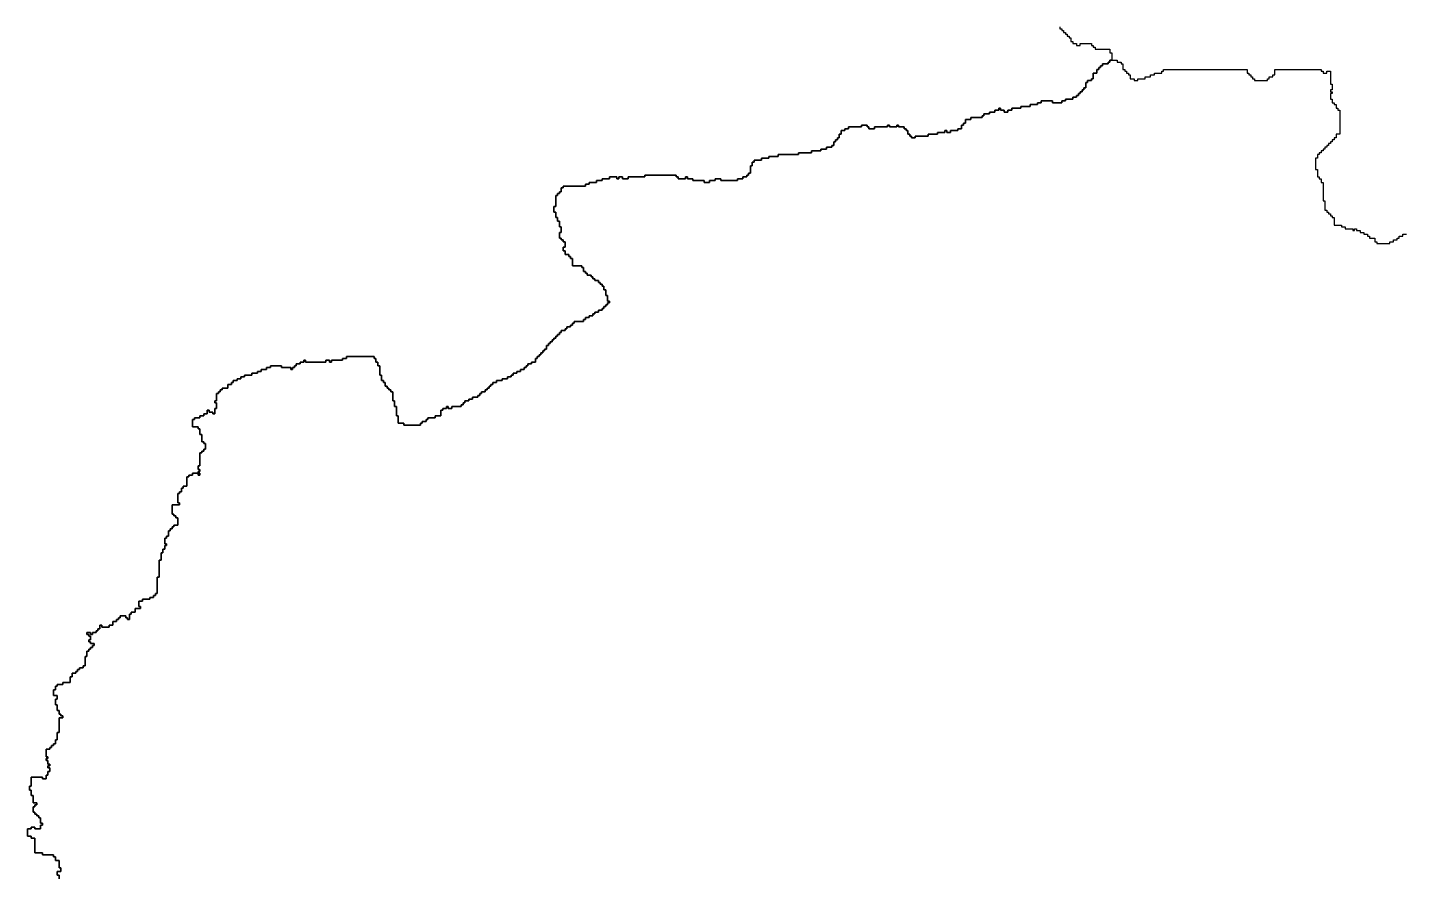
# Model space of a CAD drawing. Header units: inches. Extents: x -98695 to 376223, y 1122520 to 1501782.
# Drawn here: x 188520 to 211470, y 1245284 to 1259437 of the extents above; entities that cross this region are included whole.
import ezdxf

# ---------------------------------------------------------------- set-up
doc = ezdxf.new("R2010")
doc.units = ezdxf.units.IN
doc.header["$MEASUREMENT"] = 0
doc.layers.add('subs1', color=7, linetype='Continuous', true_color=0xc8dcf7)

msp = doc.modelspace()

# ---------------------------------------------------------------- linework, layer by layer
at = {"layer": 'subs1'}
for points in [[(205702, 1259449, 0), (205702, 1259418, 0), (205733, 1259418, 0), (205733, 1259387, 0), (205763, 1259387, 0), (205763, 1259356, 0), (205794, 1259356, 0), (205794, 1259325, 0), (205825, 1259325, 0), (205825, 1259295, 0), (205856, 1259295, 0), (205856, 1259264, 0), (205887, 1259264, 0), (205887, 1259202, 0), (205918, 1259202, 0), (205918, 1259171, 0), (205979, 1259171, 0), (205979, 1259140, 0), (206041, 1259140, 0), (206041, 1259171, 0), (206226, 1259171, 0), (206226, 1259140, 0), (206257, 1259140, 0), (206257, 1259109, 0), (206288, 1259109, 0), (206288, 1259079, 0), (206535, 1259079, 0), (206535, 1259017, 0), (206565, 1259017, 0), (206565, 1258894, 0), (206535, 1258894, 0), (206535, 1258863, 0), (206504, 1258863, 0), (206504, 1258832, 0), (206411, 1258832, 0), (206411, 1258801, 0), (206380, 1258801, 0), (206380, 1258770, 0), (206350, 1258770, 0), (206350, 1258739, 0), (206319, 1258739, 0), (206319, 1258678, 0), (206257, 1258678, 0), (206257, 1258585, 0), (206226, 1258585, 0), (206226, 1258554, 0), (206164, 1258554, 0), (206164, 1258523, 0), (206134, 1258523, 0), (206134, 1258431, 0), (206103, 1258431, 0), (206103, 1258400, 0), (206072, 1258400, 0), (206072, 1258369, 0), (206041, 1258369, 0), (206041, 1258338, 0), (206010, 1258338, 0), (206010, 1258307, 0), (205979, 1258307, 0), (205979, 1258277, 0), (205918, 1258277, 0), (205918, 1258246, 0), (205794, 1258246, 0), (205794, 1258215, 0), (205733, 1258215, 0), (205733, 1258184, 0), (205578, 1258184, 0), (205578, 1258215, 0), (205393, 1258215, 0), (205393, 1258184, 0), (205332, 1258184, 0), (205332, 1258153, 0), (205208, 1258153, 0), (205208, 1258122, 0), (205054, 1258122, 0), (205054, 1258092, 0), (204900, 1258092, 0), (204900, 1258061, 0), (204838, 1258061, 0), (204838, 1258030, 0), (204776, 1258030, 0), (204776, 1258061, 0), (204715, 1258061, 0), (204715, 1258092, 0), (204684, 1258092, 0), (204684, 1258061, 0), (204622, 1258061, 0), (204622, 1258030, 0), (204530, 1258030, 0), (204530, 1257999, 0), (204437, 1257999, 0), (204437, 1257968, 0), (204406, 1257968, 0), (204406, 1257937, 0), (204221, 1257937, 0), (204221, 1257906, 0), (204129, 1257906, 0), (204129, 1257845, 0), (204098, 1257845, 0), (204098, 1257814, 0), (204067, 1257814, 0), (204067, 1257752, 0), (204005, 1257752, 0), (204005, 1257721, 0), (203882, 1257721, 0), (203882, 1257690, 0), (203820, 1257690, 0), (203820, 1257721, 0), (203789, 1257721, 0), (203789, 1257690, 0), (203666, 1257690, 0), (203666, 1257660, 0), (203512, 1257660, 0), (203512, 1257629, 0), (203296, 1257629, 0), (203296, 1257598, 0), (203234, 1257598, 0), (203234, 1257629, 0), (203203, 1257629, 0), (203203, 1257660, 0), (203172, 1257660, 0), (203172, 1257721, 0), (203141, 1257721, 0), (203141, 1257752, 0), (203111, 1257752, 0), (203111, 1257783, 0), (203018, 1257783, 0), (203018, 1257814, 0), (202987, 1257814, 0), (202987, 1257783, 0), (202864, 1257783, 0), (202864, 1257814, 0), (202833, 1257814, 0), (202833, 1257783, 0), (202617, 1257783, 0), (202617, 1257752, 0), (202525, 1257752, 0), (202525, 1257783, 0), (202494, 1257783, 0), (202494, 1257814, 0), (202401, 1257814, 0), (202401, 1257783, 0), (202185, 1257783, 0), (202185, 1257752, 0), (202124, 1257752, 0), (202124, 1257721, 0), (202062, 1257721, 0), (202062, 1257660, 0), (202031, 1257660, 0), (202031, 1257598, 0), (202000, 1257598, 0), (202000, 1257567, 0), (201969, 1257567, 0), (201969, 1257536, 0), (201938, 1257536, 0), (201938, 1257475, 0), (201908, 1257475, 0), (201908, 1257444, 0), (201815, 1257444, 0), (201815, 1257413, 0), (201723, 1257413, 0), (201723, 1257382, 0), (201568, 1257382, 0), (201568, 1257351, 0), (201352, 1257351, 0), (201352, 1257320, 0), (201013, 1257320, 0), (201013, 1257289, 0), (200859, 1257289, 0), (200859, 1257259, 0), (200735, 1257259, 0), (200735, 1257228, 0), (200612, 1257228, 0), (200612, 1257197, 0), (200581, 1257197, 0), (200581, 1257135, 0), (200550, 1257135, 0), (200550, 1257012, 0), (200519, 1257012, 0), (200519, 1256981, 0), (200489, 1256981, 0), (200489, 1256950, 0), (200427, 1256950, 0), (200427, 1256919, 0), (200334, 1256919, 0), (200334, 1256888, 0), (200057, 1256888, 0), (200057, 1256919, 0), (199964, 1256919, 0), (199964, 1256888, 0), (199872, 1256888, 0), (199872, 1256858, 0), (199779, 1256858, 0), (199779, 1256888, 0), (199594, 1256888, 0), (199594, 1256919, 0), (199502, 1256919, 0), (199502, 1256950, 0), (199471, 1256950, 0), (199471, 1256919, 0), (199347, 1256919, 0), (199347, 1256950, 0), (199316, 1256950, 0), (199316, 1256981, 0), (198792, 1256981, 0), (198792, 1256950, 0), (198514, 1256950, 0), (198514, 1256919, 0), (198422, 1256919, 0), (198422, 1256950, 0), (198360, 1256950, 0), (198360, 1256919, 0), (198329, 1256919, 0), (198329, 1256950, 0), (198206, 1256950, 0), (198206, 1256919, 0), (198083, 1256919, 0), (198083, 1256888, 0), (197990, 1256888, 0), (197990, 1256858, 0), (197867, 1256858, 0), (197867, 1256827, 0), (197805, 1256827, 0), (197805, 1256796, 0), (197435, 1256796, 0), (197435, 1256765, 0), (197404, 1256765, 0), (197404, 1256703, 0), (197373, 1256703, 0), (197373, 1256673, 0), (197342, 1256673, 0), (197342, 1256642, 0), (197311, 1256642, 0), (197311, 1256457, 0), (197281, 1256457, 0), (197281, 1256364, 0), (197311, 1256364, 0), (197311, 1256272, 0), (197342, 1256272, 0), (197342, 1256210, 0), (197373, 1256210, 0), (197373, 1256117, 0), (197404, 1256117, 0), (197404, 1256025, 0), (197373, 1256025, 0), (197373, 1255932, 0), (197404, 1255932, 0), (197404, 1255901, 0), (197435, 1255901, 0), (197435, 1255871, 0), (197466, 1255871, 0), (197466, 1255778, 0), (197435, 1255778, 0), (197435, 1255716, 0), (197466, 1255716, 0), (197466, 1255655, 0), (197527, 1255655, 0), (197527, 1255624, 0), (197558, 1255624, 0), (197558, 1255593, 0), (197589, 1255593, 0), (197589, 1255470, 0), (197743, 1255470, 0), (197743, 1255439, 0), (197774, 1255439, 0), (197774, 1255377, 0), (197805, 1255377, 0), (197805, 1255346, 0), (197836, 1255346, 0), (197836, 1255315, 0), (197898, 1255315, 0), (197898, 1255284, 0), (197928, 1255284, 0), (197928, 1255254, 0), (197959, 1255254, 0), (197959, 1255223, 0), (198021, 1255223, 0), (198021, 1255192, 0), (198052, 1255192, 0), (198052, 1255161, 0), (198083, 1255161, 0), (198083, 1255130, 0), (198113, 1255130, 0), (198113, 1255069, 0), (198144, 1255069, 0), (198144, 1254976, 0), (198175, 1254976, 0), (198175, 1254883, 0), (198206, 1254883, 0), (198206, 1254853, 0), (198175, 1254853, 0), (198175, 1254822, 0), (198144, 1254822, 0), (198144, 1254791, 0), (198113, 1254791, 0), (198113, 1254760, 0), (198083, 1254760, 0), (198083, 1254729, 0), (198021, 1254729, 0), (198021, 1254698, 0), (197959, 1254698, 0), (197959, 1254668, 0), (197928, 1254668, 0), (197928, 1254637, 0), (197867, 1254637, 0), (197867, 1254606, 0), (197805, 1254606, 0), (197805, 1254575, 0), (197774, 1254575, 0), (197774, 1254544, 0), (197620, 1254544, 0), (197620, 1254513, 0), (197589, 1254513, 0), (197589, 1254482, 0), (197558, 1254482, 0), (197558, 1254452, 0), (197497, 1254452, 0), (197497, 1254421, 0), (197466, 1254421, 0), (197466, 1254390, 0), (197404, 1254390, 0), (197404, 1254359, 0), (197373, 1254359, 0), (197373, 1254328, 0), (197342, 1254328, 0), (197342, 1254297, 0), (197311, 1254297, 0), (197311, 1254266, 0), (197281, 1254266, 0), (197281, 1254236, 0), (197250, 1254236, 0), (197250, 1254205, 0), (197219, 1254205, 0), (197219, 1254174, 0), (197188, 1254174, 0), (197188, 1254143, 0), (197157, 1254143, 0), (197157, 1254081, 0), (197126, 1254081, 0), (197126, 1254051, 0), (197095, 1254051, 0), (197095, 1254020, 0), (197065, 1254020, 0), (197065, 1253989, 0), (197034, 1253989, 0), (197034, 1253958, 0), (197003, 1253958, 0), (197003, 1253927, 0), (196972, 1253927, 0), (196972, 1253865, 0), (196910, 1253865, 0), (196910, 1253835, 0), (196849, 1253835, 0), (196849, 1253804, 0), (196818, 1253804, 0), (196818, 1253773, 0), (196787, 1253773, 0), (196787, 1253742, 0), (196725, 1253742, 0), (196725, 1253711, 0), (196664, 1253711, 0), (196664, 1253680, 0), (196602, 1253680, 0), (196602, 1253650, 0), (196571, 1253650, 0), (196571, 1253619, 0), (196509, 1253619, 0), (196509, 1253588, 0), (196417, 1253588, 0), (196417, 1253557, 0), (196324, 1253557, 0), (196324, 1253526, 0), (196263, 1253526, 0), (196263, 1253495, 0), (196232, 1253495, 0), (196232, 1253464, 0), (196201, 1253464, 0), (196201, 1253434, 0), (196170, 1253434, 0), (196170, 1253403, 0), (196139, 1253403, 0), (196139, 1253372, 0), (196078, 1253372, 0), (196078, 1253341, 0), (196047, 1253341, 0), (196047, 1253310, 0), (196016, 1253310, 0), (196016, 1253279, 0), (195923, 1253279, 0), (195923, 1253249, 0), (195862, 1253249, 0), (195862, 1253218, 0), (195800, 1253218, 0), (195800, 1253187, 0), (195769, 1253187, 0), (195769, 1253156, 0), (195738, 1253156, 0), (195738, 1253125, 0), (195584, 1253125, 0), (195584, 1253094, 0), (195522, 1253094, 0), (195522, 1253125, 0), (195491, 1253125, 0), (195491, 1253094, 0), (195430, 1253094, 0), (195430, 1253063, 0), (195399, 1253063, 0), (195399, 1252971, 0), (195306, 1252971, 0), (195306, 1252940, 0), (195183, 1252940, 0), (195183, 1252909, 0), (195152, 1252909, 0), (195152, 1252878, 0), (195090, 1252878, 0), (195090, 1252848, 0), (195060, 1252848, 0), (195060, 1252817, 0), (194782, 1252817, 0), (194782, 1252848, 0), (194689, 1252848, 0), (194689, 1252971, 0), (194659, 1252971, 0), (194659, 1253125, 0), (194628, 1253125, 0), (194628, 1253218, 0), (194597, 1253218, 0), (194597, 1253372, 0), (194566, 1253372, 0), (194566, 1253403, 0), (194535, 1253403, 0), (194535, 1253434, 0), (194504, 1253434, 0), (194504, 1253464, 0), (194474, 1253464, 0), (194474, 1253526, 0), (194443, 1253526, 0), (194443, 1253557, 0), (194412, 1253557, 0), (194412, 1253650, 0), (194381, 1253650, 0), (194381, 1253804, 0), (194350, 1253804, 0), (194350, 1253865, 0), (194319, 1253865, 0), (194319, 1253927, 0), (194288, 1253927, 0), (194288, 1253958, 0), (193826, 1253958, 0), (193826, 1253927, 0), (193764, 1253927, 0), (193764, 1253896, 0), (193579, 1253896, 0), (193579, 1253865, 0), (193548, 1253865, 0), (193548, 1253896, 0), (193486, 1253896, 0), (193486, 1253865, 0), (193147, 1253865, 0), (193147, 1253896, 0), (193116, 1253896, 0), (193116, 1253865, 0), (193055, 1253865, 0), (193055, 1253835, 0), (192993, 1253835, 0), (192993, 1253804, 0), (192962, 1253804, 0), (192962, 1253773, 0), (192931, 1253773, 0), (192931, 1253742, 0), (192900, 1253742, 0), (192900, 1253773, 0), (192746, 1253773, 0), (192746, 1253804, 0), (192561, 1253804, 0), (192561, 1253773, 0), (192499, 1253773, 0), (192499, 1253742, 0), (192407, 1253742, 0), (192407, 1253711, 0), (192345, 1253711, 0), (192345, 1253680, 0), (192253, 1253680, 0), (192253, 1253650, 0), (192129, 1253650, 0), (192129, 1253619, 0), (192067, 1253619, 0), (192067, 1253588, 0), (192006, 1253588, 0), (192006, 1253557, 0), (191944, 1253557, 0), (191944, 1253526, 0), (191913, 1253526, 0), (191913, 1253495, 0), (191852, 1253495, 0), (191852, 1253434, 0), (191759, 1253434, 0), (191759, 1253403, 0), (191728, 1253403, 0), (191728, 1253372, 0), (191697, 1253372, 0), (191697, 1253341, 0), (191666, 1253341, 0), (191666, 1253218, 0), (191636, 1253218, 0), (191636, 1253187, 0), (191666, 1253187, 0), (191666, 1253094, 0), (191636, 1253094, 0), (191636, 1253002, 0), (191605, 1253002, 0), (191605, 1253033, 0), (191543, 1253033, 0), (191543, 1253063, 0), (191512, 1253063, 0), (191512, 1253002, 0), (191451, 1253002, 0), (191451, 1252971, 0), (191389, 1252971, 0), (191389, 1252940, 0), (191296, 1252940, 0), (191296, 1252909, 0), (191265, 1252909, 0), (191265, 1252786, 0), (191358, 1252786, 0), (191358, 1252755, 0), (191389, 1252755, 0), (191389, 1252662, 0), (191420, 1252662, 0), (191420, 1252539, 0), (191451, 1252539, 0), (191451, 1252508, 0), (191481, 1252508, 0), (191481, 1252416, 0), (191451, 1252416, 0), (191451, 1252385, 0), (191420, 1252385, 0), (191420, 1252354, 0), (191389, 1252354, 0), (191389, 1252138, 0), (191358, 1252138, 0), (191358, 1252076, 0), (191389, 1252076, 0), (191389, 1252046, 0), (191358, 1252046, 0), (191358, 1252015, 0), (191265, 1252015, 0), (191265, 1251984, 0), (191204, 1251984, 0), (191204, 1251953, 0), (191173, 1251953, 0), (191173, 1251799, 0), (191111, 1251799, 0), (191111, 1251768, 0), (191080, 1251768, 0), (191080, 1251706, 0), (191050, 1251706, 0), (191050, 1251675, 0), (191019, 1251675, 0), (191019, 1251521, 0), (191050, 1251521, 0), (191050, 1251490, 0), (190926, 1251490, 0), (190926, 1251336, 0), (190957, 1251336, 0), (190957, 1251305, 0), (190988, 1251305, 0), (190988, 1251274, 0), (191019, 1251274, 0), (191019, 1251151, 0), (190957, 1251151, 0), (190957, 1251120, 0), (190926, 1251120, 0), (190926, 1251089, 0), (190895, 1251089, 0), (190895, 1251058, 0), (190864, 1251058, 0), (190864, 1250966, 0), (190834, 1250966, 0), (190834, 1250935, 0), (190803, 1250935, 0), (190803, 1250842, 0), (190834, 1250842, 0), (190834, 1250812, 0), (190803, 1250812, 0), (190803, 1250750, 0), (190772, 1250750, 0), (190772, 1250688, 0), (190741, 1250688, 0), (190741, 1250565, 0), (190710, 1250565, 0), (190710, 1250287, 0), (190679, 1250287, 0), (190679, 1250010, 0), (190649, 1250010, 0), (190649, 1249979, 0), (190618, 1249979, 0), (190618, 1249948, 0), (190556, 1249948, 0), (190556, 1249917, 0), (190433, 1249917, 0), (190433, 1249886, 0), (190371, 1249886, 0), (190371, 1249794, 0), (190402, 1249794, 0), (190402, 1249763, 0), (190309, 1249763, 0), (190309, 1249701, 0), (190247, 1249701, 0), (190247, 1249670, 0), (190217, 1249670, 0), (190217, 1249578, 0), (190186, 1249578, 0), (190186, 1249609, 0), (190155, 1249609, 0), (190155, 1249639, 0), (190062, 1249639, 0), (190062, 1249609, 0), (190032, 1249609, 0), (190032, 1249578, 0), (190001, 1249578, 0), (190001, 1249547, 0), (189939, 1249547, 0), (189939, 1249485, 0), (189877, 1249485, 0), (189877, 1249454, 0), (189754, 1249454, 0), (189754, 1249485, 0), (189723, 1249485, 0), (189723, 1249424, 0), (189692, 1249424, 0), (189692, 1249393, 0), (189661, 1249393, 0), (189661, 1249362, 0), (189600, 1249362, 0), (189600, 1249331, 0), (189569, 1249331, 0), (189569, 1249362, 0), (189507, 1249362, 0), (189507, 1249331, 0), (189538, 1249331, 0), (189538, 1249300, 0), (189569, 1249300, 0), (189569, 1249238, 0), (189538, 1249238, 0), (189538, 1249208, 0), (189569, 1249208, 0), (189569, 1249177, 0), (189631, 1249177, 0), (189631, 1249146, 0), (189600, 1249146, 0), (189600, 1249115, 0), (189569, 1249115, 0), (189569, 1249084, 0), (189538, 1249084, 0), (189538, 1249053, 0), (189507, 1249053, 0), (189507, 1248961, 0), (189476, 1248961, 0), (189476, 1248807, 0), (189445, 1248807, 0), (189445, 1248776, 0), (189384, 1248776, 0), (189384, 1248745, 0), (189353, 1248745, 0), (189353, 1248714, 0), (189322, 1248714, 0), (189322, 1248683, 0), (189260, 1248683, 0), (189260, 1248622, 0), (189230, 1248622, 0), (189230, 1248529, 0), (189106, 1248529, 0), (189106, 1248498, 0), (189014, 1248498, 0), (189014, 1248467, 0), (188983, 1248467, 0), (188983, 1248406, 0), (188952, 1248406, 0), (188952, 1248313, 0), (189014, 1248313, 0), (189014, 1248251, 0), (188983, 1248251, 0), (188983, 1248159, 0), (189014, 1248159, 0), (189014, 1248066, 0), (189044, 1248066, 0), (189044, 1248005, 0), (189075, 1248005, 0), (189075, 1247974, 0), (189106, 1247974, 0), (189106, 1247943, 0), (189044, 1247943, 0), (189044, 1247696, 0), (189014, 1247696, 0), (189014, 1247573, 0), (188983, 1247573, 0), (188983, 1247511, 0), (188952, 1247511, 0), (188952, 1247480, 0), (188921, 1247480, 0), (188921, 1247449, 0), (188890, 1247449, 0), (188890, 1247419, 0), (188829, 1247419, 0), (188829, 1247295, 0), (188859, 1247295, 0), (188859, 1247264, 0), (188829, 1247264, 0), (188829, 1247233, 0), (188859, 1247233, 0), (188859, 1247172, 0), (188890, 1247172, 0), (188890, 1247141, 0), (188859, 1247141, 0), (188859, 1247110, 0), (188890, 1247110, 0), (188890, 1247048, 0), (188859, 1247048, 0), (188859, 1246987, 0), (188829, 1246987, 0), (188829, 1246925, 0), (188767, 1246925, 0), (188767, 1246956, 0), (188582, 1246956, 0), (188582, 1246802, 0), (188551, 1246802, 0), (188551, 1246740, 0), (188582, 1246740, 0), (188582, 1246647, 0), (188613, 1246647, 0), (188613, 1246524, 0), (188674, 1246524, 0), (188674, 1246493, 0), (188643, 1246493, 0), (188643, 1246462, 0), (188613, 1246462, 0), (188613, 1246370, 0), (188643, 1246370, 0), (188643, 1246339, 0), (188674, 1246339, 0), (188674, 1246308, 0), (188705, 1246308, 0), (188705, 1246277, 0), (188736, 1246277, 0), (188736, 1246185, 0), (188767, 1246185, 0), (188767, 1246154, 0), (188736, 1246154, 0), (188736, 1246092, 0), (188643, 1246092, 0), (188643, 1246123, 0), (188582, 1246123, 0), (188582, 1246092, 0), (188520, 1246092, 0), (188520, 1245969, 0), (188582, 1245969, 0), (188582, 1245938, 0), (188643, 1245938, 0), (188643, 1245691, 0), (188767, 1245691, 0), (188767, 1245660, 0), (188952, 1245660, 0), (188952, 1245629, 0), (188983, 1245629, 0), (188983, 1245568, 0), (189044, 1245568, 0), (189044, 1245444, 0), (189075, 1245444, 0), (189075, 1245383, 0), (189014, 1245383, 0), (189014, 1245321, 0), (189044, 1245321, 0), (189044, 1245259, 0)], [(189044, 1245259, 0), (189044, 1245321, 0), (189014, 1245321, 0), (189014, 1245383, 0), (189075, 1245383, 0), (189075, 1245444, 0), (189044, 1245444, 0), (189044, 1245568, 0), (188983, 1245568, 0), (188983, 1245629, 0), (188952, 1245629, 0), (188952, 1245660, 0), (188767, 1245660, 0), (188767, 1245691, 0), (188643, 1245691, 0), (188643, 1245938, 0), (188582, 1245938, 0), (188582, 1245969, 0), (188520, 1245969, 0), (188520, 1246092, 0), (188582, 1246092, 0), (188582, 1246123, 0), (188643, 1246123, 0), (188643, 1246092, 0), (188736, 1246092, 0), (188736, 1246154, 0), (188767, 1246154, 0), (188767, 1246185, 0), (188736, 1246185, 0), (188736, 1246277, 0), (188705, 1246277, 0), (188705, 1246308, 0), (188674, 1246308, 0), (188674, 1246339, 0), (188643, 1246339, 0), (188643, 1246370, 0), (188613, 1246370, 0), (188613, 1246462, 0), (188643, 1246462, 0), (188643, 1246493, 0), (188674, 1246493, 0), (188674, 1246524, 0), (188613, 1246524, 0), (188613, 1246647, 0), (188582, 1246647, 0), (188582, 1246740, 0), (188551, 1246740, 0), (188551, 1246802, 0), (188582, 1246802, 0), (188582, 1246956, 0), (188767, 1246956, 0), (188767, 1246925, 0), (188829, 1246925, 0), (188829, 1246987, 0), (188859, 1246987, 0), (188859, 1247048, 0), (188890, 1247048, 0), (188890, 1247110, 0), (188859, 1247110, 0), (188859, 1247141, 0), (188890, 1247141, 0), (188890, 1247172, 0), (188859, 1247172, 0), (188859, 1247233, 0), (188829, 1247233, 0), (188829, 1247264, 0), (188859, 1247264, 0), (188859, 1247295, 0), (188829, 1247295, 0), (188829, 1247419, 0), (188890, 1247419, 0), (188890, 1247449, 0), (188921, 1247449, 0), (188921, 1247480, 0), (188952, 1247480, 0), (188952, 1247511, 0), (188983, 1247511, 0), (188983, 1247573, 0), (189014, 1247573, 0), (189014, 1247696, 0), (189044, 1247696, 0), (189044, 1247943, 0), (189106, 1247943, 0), (189106, 1247974, 0), (189075, 1247974, 0), (189075, 1248005, 0), (189044, 1248005, 0), (189044, 1248066, 0), (189014, 1248066, 0), (189014, 1248159, 0), (188983, 1248159, 0), (188983, 1248251, 0), (189014, 1248251, 0), (189014, 1248313, 0), (188952, 1248313, 0), (188952, 1248406, 0), (188983, 1248406, 0), (188983, 1248467, 0), (189014, 1248467, 0), (189014, 1248498, 0), (189106, 1248498, 0), (189106, 1248529, 0), (189230, 1248529, 0), (189230, 1248622, 0), (189260, 1248622, 0), (189260, 1248683, 0), (189322, 1248683, 0), (189322, 1248714, 0), (189353, 1248714, 0), (189353, 1248745, 0), (189384, 1248745, 0), (189384, 1248776, 0), (189445, 1248776, 0), (189445, 1248807, 0), (189476, 1248807, 0), (189476, 1248961, 0), (189507, 1248961, 0), (189507, 1249053, 0), (189538, 1249053, 0), (189538, 1249084, 0), (189569, 1249084, 0), (189569, 1249115, 0), (189600, 1249115, 0), (189600, 1249146, 0), (189631, 1249146, 0), (189631, 1249177, 0), (189569, 1249177, 0), (189569, 1249208, 0), (189538, 1249208, 0), (189538, 1249238, 0), (189569, 1249238, 0), (189569, 1249300, 0), (189538, 1249300, 0), (189538, 1249331, 0), (189507, 1249331, 0), (189507, 1249362, 0), (189569, 1249362, 0), (189569, 1249331, 0), (189600, 1249331, 0), (189600, 1249362, 0), (189661, 1249362, 0), (189661, 1249393, 0), (189692, 1249393, 0), (189692, 1249424, 0), (189723, 1249424, 0), (189723, 1249485, 0), (189754, 1249485, 0), (189754, 1249454, 0), (189877, 1249454, 0), (189877, 1249485, 0), (189939, 1249485, 0), (189939, 1249547, 0), (190001, 1249547, 0), (190001, 1249578, 0), (190032, 1249578, 0), (190032, 1249609, 0), (190062, 1249609, 0), (190062, 1249639, 0), (190155, 1249639, 0), (190155, 1249609, 0), (190186, 1249609, 0), (190186, 1249578, 0), (190217, 1249578, 0), (190217, 1249670, 0), (190247, 1249670, 0), (190247, 1249701, 0), (190309, 1249701, 0), (190309, 1249763, 0), (190402, 1249763, 0), (190402, 1249794, 0), (190371, 1249794, 0), (190371, 1249886, 0), (190433, 1249886, 0), (190433, 1249917, 0), (190556, 1249917, 0), (190556, 1249948, 0), (190618, 1249948, 0), (190618, 1249979, 0), (190649, 1249979, 0), (190649, 1250010, 0), (190679, 1250010, 0), (190679, 1250287, 0), (190710, 1250287, 0), (190710, 1250565, 0), (190741, 1250565, 0), (190741, 1250688, 0), (190772, 1250688, 0), (190772, 1250750, 0), (190803, 1250750, 0), (190803, 1250812, 0), (190834, 1250812, 0), (190834, 1250842, 0), (190803, 1250842, 0), (190803, 1250935, 0), (190834, 1250935, 0), (190834, 1250966, 0), (190864, 1250966, 0), (190864, 1251058, 0), (190895, 1251058, 0), (190895, 1251089, 0), (190926, 1251089, 0), (190926, 1251120, 0), (190957, 1251120, 0), (190957, 1251151, 0), (191019, 1251151, 0), (191019, 1251274, 0), (190988, 1251274, 0), (190988, 1251305, 0), (190957, 1251305, 0), (190957, 1251336, 0), (190926, 1251336, 0), (190926, 1251490, 0), (191050, 1251490, 0), (191050, 1251521, 0), (191019, 1251521, 0), (191019, 1251675, 0), (191050, 1251675, 0), (191050, 1251706, 0), (191080, 1251706, 0), (191080, 1251768, 0), (191111, 1251768, 0), (191111, 1251799, 0), (191173, 1251799, 0), (191173, 1251953, 0), (191204, 1251953, 0), (191204, 1251984, 0), (191265, 1251984, 0), (191265, 1252015, 0), (191358, 1252015, 0), (191358, 1251984, 0), (191389, 1251984, 0), (191389, 1252015, 0), (191358, 1252015, 0), (191358, 1252046, 0), (191389, 1252046, 0), (191389, 1252076, 0), (191358, 1252076, 0), (191358, 1252138, 0), (191389, 1252138, 0), (191389, 1252354, 0), (191420, 1252354, 0), (191420, 1252385, 0), (191451, 1252385, 0), (191451, 1252416, 0), (191481, 1252416, 0), (191481, 1252508, 0), (191451, 1252508, 0), (191451, 1252539, 0), (191420, 1252539, 0), (191420, 1252662, 0), (191389, 1252662, 0), (191389, 1252755, 0), (191358, 1252755, 0), (191358, 1252786, 0), (191265, 1252786, 0), (191265, 1252909, 0), (191296, 1252909, 0), (191296, 1252940, 0), (191389, 1252940, 0), (191389, 1252971, 0), (191451, 1252971, 0), (191451, 1253002, 0), (191512, 1253002, 0), (191512, 1253063, 0), (191543, 1253063, 0), (191543, 1253033, 0), (191605, 1253033, 0), (191605, 1253002, 0), (191636, 1253002, 0), (191636, 1253094, 0), (191666, 1253094, 0), (191666, 1253187, 0), (191636, 1253187, 0), (191636, 1253218, 0), (191666, 1253218, 0), (191666, 1253341, 0), (191697, 1253341, 0), (191697, 1253372, 0), (191728, 1253372, 0), (191728, 1253403, 0), (191759, 1253403, 0), (191759, 1253434, 0), (191852, 1253434, 0), (191852, 1253495, 0), (191913, 1253495, 0), (191913, 1253526, 0), (191944, 1253526, 0), (191944, 1253557, 0), (192006, 1253557, 0), (192006, 1253588, 0), (192067, 1253588, 0), (192067, 1253619, 0), (192129, 1253619, 0), (192129, 1253650, 0), (192253, 1253650, 0), (192253, 1253680, 0), (192345, 1253680, 0), (192345, 1253711, 0), (192407, 1253711, 0), (192407, 1253742, 0), (192499, 1253742, 0), (192499, 1253773, 0), (192561, 1253773, 0), (192561, 1253804, 0), (192746, 1253804, 0), (192746, 1253773, 0), (192900, 1253773, 0), (192900, 1253742, 0), (192931, 1253742, 0), (192931, 1253773, 0), (192962, 1253773, 0), (192962, 1253804, 0), (192993, 1253804, 0), (192993, 1253835, 0), (193055, 1253835, 0), (193055, 1253865, 0), (193116, 1253865, 0), (193116, 1253896, 0), (193147, 1253896, 0), (193147, 1253865, 0), (193486, 1253865, 0), (193486, 1253896, 0), (193548, 1253896, 0), (193548, 1253865, 0), (193579, 1253865, 0), (193579, 1253896, 0), (193764, 1253896, 0), (193764, 1253927, 0), (193826, 1253927, 0), (193826, 1253958, 0), (194288, 1253958, 0), (194288, 1253927, 0), (194319, 1253927, 0), (194319, 1253865, 0), (194350, 1253865, 0), (194350, 1253804, 0), (194381, 1253804, 0), (194381, 1253650, 0), (194412, 1253650, 0), (194412, 1253557, 0), (194443, 1253557, 0), (194443, 1253526, 0), (194474, 1253526, 0), (194474, 1253464, 0), (194504, 1253464, 0), (194504, 1253434, 0), (194535, 1253434, 0), (194535, 1253403, 0), (194566, 1253403, 0), (194566, 1253372, 0), (194597, 1253372, 0), (194597, 1253218, 0), (194628, 1253218, 0), (194628, 1253125, 0), (194659, 1253125, 0), (194659, 1252971, 0), (194689, 1252971, 0), (194689, 1252848, 0), (194782, 1252848, 0), (194782, 1252817, 0), (195060, 1252817, 0), (195060, 1252848, 0), (195090, 1252848, 0), (195090, 1252878, 0), (195152, 1252878, 0), (195152, 1252909, 0), (195183, 1252909, 0), (195183, 1252940, 0), (195306, 1252940, 0), (195306, 1252971, 0), (195399, 1252971, 0), (195399, 1253063, 0), (195430, 1253063, 0), (195430, 1253094, 0), (195491, 1253094, 0), (195491, 1253125, 0), (195522, 1253125, 0), (195522, 1253094, 0), (195584, 1253094, 0), (195584, 1253125, 0), (195738, 1253125, 0), (195738, 1253156, 0), (195769, 1253156, 0), (195769, 1253187, 0), (195800, 1253187, 0), (195800, 1253218, 0), (195862, 1253218, 0), (195862, 1253249, 0), (195923, 1253249, 0), (195923, 1253279, 0), (196016, 1253279, 0), (196016, 1253310, 0), (196047, 1253310, 0), (196047, 1253341, 0), (196078, 1253341, 0), (196078, 1253372, 0), (196139, 1253372, 0), (196139, 1253403, 0), (196170, 1253403, 0), (196170, 1253434, 0), (196201, 1253434, 0), (196201, 1253464, 0), (196232, 1253464, 0), (196232, 1253495, 0), (196263, 1253495, 0), (196263, 1253526, 0), (196324, 1253526, 0), (196324, 1253557, 0), (196417, 1253557, 0), (196417, 1253588, 0), (196509, 1253588, 0), (196509, 1253619, 0), (196571, 1253619, 0), (196571, 1253650, 0), (196602, 1253650, 0), (196602, 1253680, 0), (196664, 1253680, 0), (196664, 1253711, 0), (196725, 1253711, 0), (196725, 1253742, 0), (196787, 1253742, 0), (196787, 1253773, 0), (196818, 1253773, 0), (196818, 1253804, 0), (196849, 1253804, 0), (196849, 1253835, 0), (196910, 1253835, 0), (196910, 1253865, 0), (196972, 1253865, 0), (196972, 1253927, 0), (197003, 1253927, 0), (197003, 1253958, 0), (197034, 1253958, 0), (197034, 1253989, 0), (197065, 1253989, 0), (197065, 1254020, 0), (197095, 1254020, 0), (197095, 1254051, 0), (197126, 1254051, 0), (197126, 1254081, 0), (197157, 1254081, 0), (197157, 1254143, 0), (197188, 1254143, 0), (197188, 1254174, 0), (197219, 1254174, 0), (197219, 1254205, 0), (197250, 1254205, 0), (197250, 1254236, 0), (197281, 1254236, 0), (197281, 1254266, 0), (197311, 1254266, 0), (197311, 1254297, 0), (197342, 1254297, 0), (197342, 1254328, 0), (197373, 1254328, 0), (197373, 1254359, 0), (197404, 1254359, 0), (197404, 1254390, 0), (197466, 1254390, 0), (197466, 1254421, 0), (197497, 1254421, 0), (197497, 1254452, 0), (197558, 1254452, 0), (197558, 1254482, 0), (197589, 1254482, 0), (197589, 1254513, 0), (197620, 1254513, 0), (197620, 1254544, 0), (197774, 1254544, 0), (197774, 1254575, 0), (197805, 1254575, 0), (197805, 1254606, 0), (197867, 1254606, 0), (197867, 1254637, 0), (197928, 1254637, 0), (197928, 1254668, 0), (197959, 1254668, 0), (197959, 1254698, 0), (198021, 1254698, 0), (198021, 1254729, 0), (198083, 1254729, 0), (198083, 1254760, 0), (198113, 1254760, 0), (198113, 1254791, 0), (198144, 1254791, 0), (198144, 1254822, 0), (198175, 1254822, 0), (198175, 1254853, 0), (198206, 1254853, 0), (198206, 1254883, 0), (198175, 1254883, 0), (198175, 1254976, 0), (198144, 1254976, 0), (198144, 1255069, 0), (198113, 1255069, 0), (198113, 1255130, 0), (198083, 1255130, 0), (198083, 1255161, 0), (198052, 1255161, 0), (198052, 1255192, 0), (198021, 1255192, 0), (198021, 1255223, 0), (197959, 1255223, 0), (197959, 1255254, 0), (197928, 1255254, 0), (197928, 1255284, 0), (197898, 1255284, 0), (197898, 1255315, 0), (197836, 1255315, 0), (197836, 1255346, 0), (197805, 1255346, 0), (197805, 1255377, 0), (197774, 1255377, 0), (197774, 1255439, 0), (197743, 1255439, 0), (197743, 1255470, 0), (197589, 1255470, 0), (197589, 1255593, 0), (197558, 1255593, 0), (197558, 1255624, 0), (197527, 1255624, 0), (197527, 1255655, 0), (197466, 1255655, 0), (197466, 1255716, 0), (197435, 1255716, 0), (197435, 1255778, 0), (197466, 1255778, 0), (197466, 1255871, 0), (197435, 1255871, 0), (197435, 1255901, 0), (197404, 1255901, 0), (197404, 1255932, 0), (197373, 1255932, 0), (197373, 1256025, 0), (197404, 1256025, 0), (197404, 1256117, 0), (197373, 1256117, 0), (197373, 1256210, 0), (197342, 1256210, 0), (197342, 1256272, 0), (197311, 1256272, 0), (197311, 1256364, 0), (197281, 1256364, 0), (197281, 1256457, 0), (197311, 1256457, 0), (197311, 1256642, 0), (197342, 1256642, 0), (197342, 1256673, 0), (197373, 1256673, 0), (197373, 1256703, 0), (197404, 1256703, 0), (197404, 1256765, 0), (197435, 1256765, 0), (197435, 1256796, 0), (197805, 1256796, 0), (197805, 1256827, 0), (197867, 1256827, 0), (197867, 1256858, 0), (197990, 1256858, 0), (197990, 1256888, 0), (198083, 1256888, 0), (198083, 1256919, 0), (198206, 1256919, 0), (198206, 1256950, 0), (198329, 1256950, 0), (198329, 1256919, 0), (198360, 1256919, 0), (198360, 1256950, 0), (198422, 1256950, 0), (198422, 1256919, 0), (198514, 1256919, 0), (198514, 1256950, 0), (198792, 1256950, 0), (198792, 1256981, 0), (199316, 1256981, 0), (199316, 1256950, 0), (199347, 1256950, 0), (199347, 1256919, 0), (199471, 1256919, 0), (199471, 1256950, 0), (199502, 1256950, 0), (199502, 1256919, 0), (199594, 1256919, 0), (199594, 1256888, 0), (199779, 1256888, 0), (199779, 1256858, 0), (199872, 1256858, 0), (199872, 1256888, 0), (199964, 1256888, 0), (199964, 1256919, 0), (200057, 1256919, 0), (200057, 1256888, 0), (200334, 1256888, 0), (200334, 1256919, 0), (200427, 1256919, 0), (200427, 1256950, 0), (200489, 1256950, 0), (200489, 1256981, 0), (200519, 1256981, 0), (200519, 1257012, 0), (200550, 1257012, 0), (200550, 1257135, 0), (200581, 1257135, 0), (200581, 1257197, 0), (200612, 1257197, 0), (200612, 1257228, 0), (200735, 1257228, 0), (200735, 1257259, 0), (200859, 1257259, 0), (200859, 1257289, 0), (201013, 1257289, 0), (201013, 1257320, 0), (201352, 1257320, 0), (201352, 1257351, 0), (201568, 1257351, 0), (201568, 1257382, 0), (201723, 1257382, 0), (201723, 1257413, 0), (201815, 1257413, 0), (201815, 1257444, 0), (201908, 1257444, 0), (201908, 1257475, 0), (201938, 1257475, 0), (201938, 1257536, 0), (201969, 1257536, 0), (201969, 1257567, 0), (202000, 1257567, 0), (202000, 1257598, 0), (202031, 1257598, 0), (202031, 1257660, 0), (202062, 1257660, 0), (202062, 1257721, 0), (202124, 1257721, 0), (202124, 1257752, 0), (202185, 1257752, 0), (202185, 1257783, 0), (202401, 1257783, 0), (202401, 1257814, 0), (202494, 1257814, 0), (202494, 1257783, 0), (202525, 1257783, 0), (202525, 1257752, 0), (202617, 1257752, 0), (202617, 1257783, 0), (202833, 1257783, 0), (202833, 1257814, 0), (202864, 1257814, 0), (202864, 1257783, 0), (202987, 1257783, 0), (202987, 1257814, 0), (203018, 1257814, 0), (203018, 1257783, 0), (203111, 1257783, 0), (203111, 1257752, 0), (203141, 1257752, 0), (203141, 1257721, 0), (203172, 1257721, 0), (203172, 1257660, 0), (203203, 1257660, 0), (203203, 1257629, 0), (203234, 1257629, 0), (203234, 1257598, 0), (203296, 1257598, 0), (203296, 1257629, 0), (203512, 1257629, 0), (203512, 1257660, 0), (203666, 1257660, 0), (203666, 1257690, 0), (203789, 1257690, 0), (203789, 1257721, 0), (203820, 1257721, 0), (203820, 1257690, 0), (203882, 1257690, 0), (203882, 1257721, 0), (204005, 1257721, 0), (204005, 1257752, 0), (204067, 1257752, 0), (204067, 1257814, 0), (204098, 1257814, 0), (204098, 1257845, 0), (204129, 1257845, 0), (204129, 1257906, 0), (204221, 1257906, 0), (204221, 1257937, 0), (204406, 1257937, 0), (204406, 1257968, 0), (204437, 1257968, 0), (204437, 1257999, 0), (204530, 1257999, 0), (204530, 1258030, 0), (204622, 1258030, 0), (204622, 1258061, 0), (204684, 1258061, 0), (204684, 1258092, 0), (204715, 1258092, 0), (204715, 1258061, 0), (204776, 1258061, 0), (204776, 1258030, 0), (204838, 1258030, 0), (204838, 1258061, 0), (204900, 1258061, 0), (204900, 1258092, 0), (205054, 1258092, 0), (205054, 1258122, 0), (205208, 1258122, 0), (205208, 1258153, 0), (205332, 1258153, 0), (205332, 1258184, 0), (205393, 1258184, 0), (205393, 1258215, 0), (205578, 1258215, 0), (205578, 1258184, 0), (205733, 1258184, 0), (205733, 1258215, 0), (205794, 1258215, 0), (205794, 1258246, 0), (205918, 1258246, 0), (205918, 1258277, 0), (205979, 1258277, 0), (205979, 1258307, 0), (206010, 1258307, 0), (206010, 1258338, 0), (206041, 1258338, 0), (206041, 1258369, 0), (206072, 1258369, 0), (206072, 1258400, 0), (206103, 1258400, 0), (206103, 1258431, 0), (206134, 1258431, 0), (206134, 1258523, 0), (206164, 1258523, 0), (206164, 1258554, 0), (206226, 1258554, 0), (206226, 1258585, 0), (206257, 1258585, 0), (206257, 1258678, 0), (206319, 1258678, 0), (206319, 1258739, 0), (206350, 1258739, 0), (206350, 1258770, 0), (206380, 1258770, 0), (206380, 1258801, 0), (206411, 1258801, 0), (206411, 1258832, 0), (206504, 1258832, 0), (206504, 1258863, 0), (206535, 1258863, 0), (206535, 1258894, 0), (206565, 1258894, 0), (206658, 1258894, 0), (206658, 1258863, 0), (206720, 1258863, 0), (206720, 1258832, 0), (206751, 1258832, 0), (206751, 1258739, 0), (206781, 1258739, 0), (206781, 1258708, 0), (206812, 1258708, 0), (206812, 1258678, 0), (206843, 1258678, 0), (206843, 1258647, 0), (206874, 1258647, 0), (206874, 1258585, 0), (206936, 1258585, 0), (206936, 1258554, 0), (206997, 1258554, 0), (206997, 1258585, 0), (207121, 1258585, 0), (207121, 1258616, 0), (207213, 1258616, 0), (207213, 1258647, 0), (207275, 1258647, 0), (207275, 1258678, 0), (207398, 1258678, 0), (207398, 1258708, 0), (207429, 1258708, 0), (207429, 1258739, 0), (208817, 1258739, 0), (208817, 1258678, 0), (208848, 1258678, 0), (208848, 1258647, 0), (208879, 1258647, 0), (208879, 1258616, 0), (208910, 1258616, 0), (208910, 1258585, 0), (208941, 1258585, 0), (208941, 1258554, 0), (209157, 1258554, 0), (209157, 1258585, 0), (209187, 1258585, 0), (209187, 1258616, 0), (209249, 1258616, 0), (209249, 1258647, 0), (209280, 1258647, 0), (209280, 1258739, 0), (210051, 1258739, 0), (210051, 1258708, 0), (210082, 1258708, 0), (210082, 1258678, 0), (210144, 1258678, 0), (210144, 1258708, 0), (210205, 1258708, 0), (210205, 1258493, 0), (210236, 1258493, 0), (210236, 1258400, 0), (210205, 1258400, 0), (210205, 1258369, 0), (210236, 1258369, 0), (210236, 1258338, 0), (210205, 1258338, 0), (210205, 1258246, 0), (210236, 1258246, 0), (210236, 1258184, 0), (210267, 1258184, 0), (210267, 1258153, 0), (210298, 1258153, 0), (210298, 1258092, 0), (210329, 1258092, 0), (210329, 1258061, 0), (210360, 1258061, 0), (210360, 1257660, 0), (210298, 1257660, 0), (210298, 1257598, 0), (210267, 1257598, 0), (210267, 1257567, 0), (210236, 1257567, 0), (210236, 1257536, 0), (210205, 1257536, 0), (210205, 1257505, 0), (210175, 1257505, 0), (210175, 1257475, 0), (210144, 1257475, 0), (210144, 1257444, 0), (210113, 1257444, 0), (210113, 1257413, 0), (210082, 1257413, 0), (210082, 1257382, 0), (210051, 1257382, 0), (210051, 1257351, 0), (210020, 1257351, 0), (210020, 1257320, 0), (209989, 1257320, 0), (209989, 1257259, 0), (209959, 1257259, 0), (209959, 1257074, 0), (209989, 1257074, 0), (209989, 1256950, 0), (210020, 1256950, 0), (210020, 1256919, 0), (210051, 1256919, 0), (210051, 1256858, 0), (210082, 1256858, 0), (210082, 1256549, 0), (210113, 1256549, 0), (210113, 1256395, 0), (210144, 1256395, 0), (210144, 1256364, 0), (210175, 1256364, 0), (210175, 1256333, 0), (210205, 1256333, 0), (210205, 1256302, 0), (210236, 1256302, 0), (210236, 1256272, 0), (210267, 1256272, 0), (210267, 1256148, 0), (210390, 1256148, 0), (210390, 1256117, 0), (210452, 1256117, 0), (210452, 1256086, 0), (210576, 1256086, 0), (210576, 1256056, 0), (210606, 1256056, 0), (210606, 1256086, 0), (210637, 1256086, 0), (210637, 1256056, 0), (210699, 1256056, 0), (210699, 1256025, 0), (210761, 1256025, 0), (210761, 1255994, 0), (210822, 1255994, 0), (210822, 1255963, 0), (210853, 1255963, 0), (210853, 1255932, 0), (210946, 1255932, 0), (210946, 1255871, 0), (210977, 1255871, 0), (210977, 1255840, 0), (211192, 1255840, 0), (211192, 1255871, 0), (211254, 1255871, 0), (211254, 1255901, 0), (211316, 1255901, 0), (211316, 1255932, 0), (211347, 1255932, 0), (211347, 1255963, 0), (211408, 1255963, 0), (211408, 1255994, 0), (211470, 1255994, 0)]]:
    msp.add_polyline3d(points, dxfattribs=at)
msp.add_polyline3d([(191358, 1252015, 0), (191389, 1252015, 0), (191389, 1251984, 0), (191358, 1251984, 0)], close=True, dxfattribs=at)

doc.saveas('drawing.dxf')
